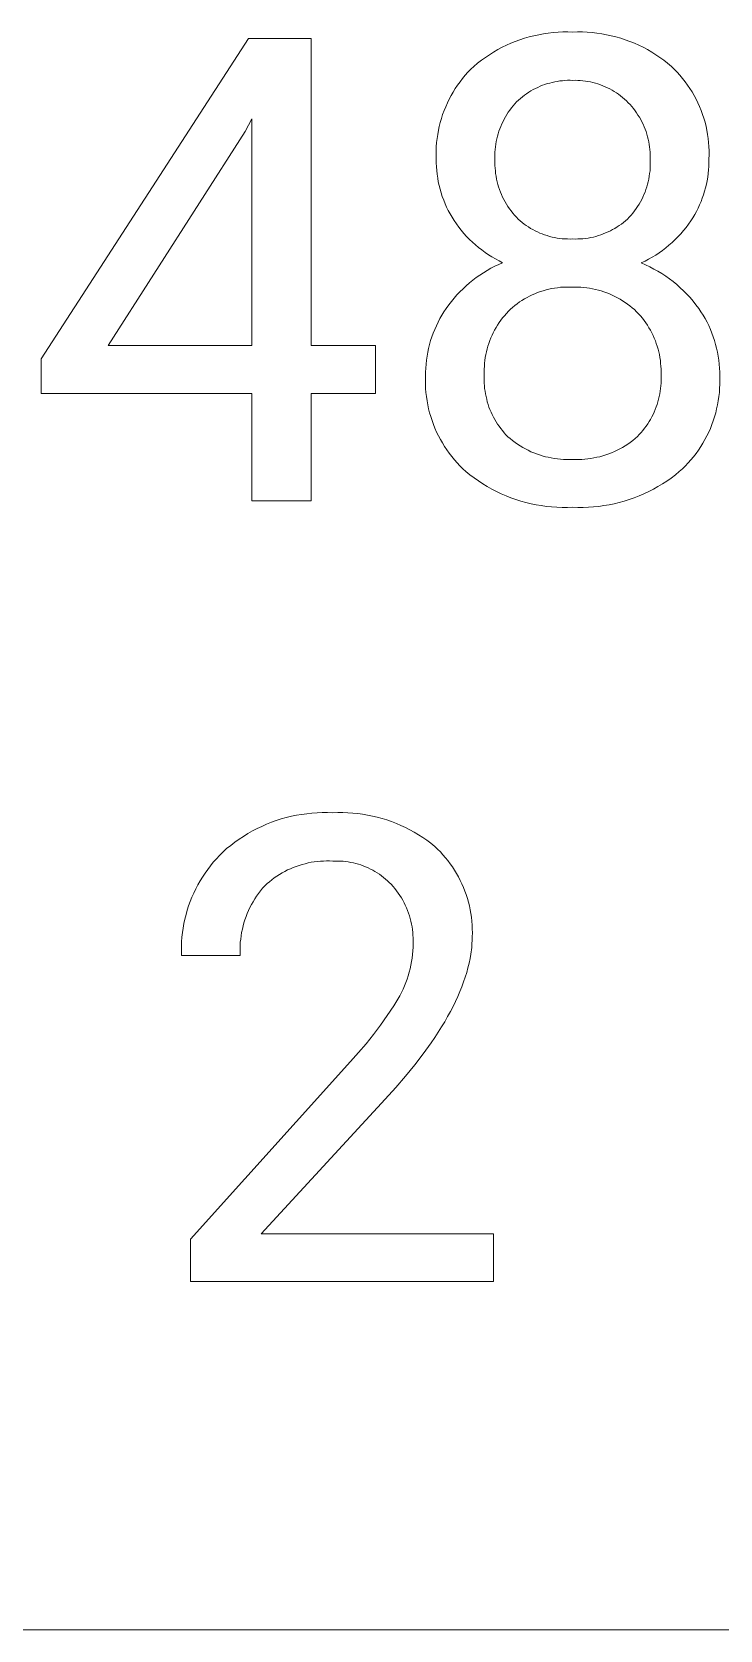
# Model space of a CAD drawing. Header units: millimetres. Extents: x 3269 to 7089, y 1744 to 4413.
# Drawn here: x 6309 to 6362.8, y 1957.3 to 2082.3 of the extents above; entities that cross this region are included whole.
import ezdxf

# ---------------------------------------------------------------- set-up
doc = ezdxf.new("R2010")
doc.units = ezdxf.units.MM
doc.header["$MEASUREMENT"] = 0
doc.layers.add('Domyślny', color=7, linetype='Continuous', true_color=0x000000)

msp = doc.modelspace()

# ---------------------------------------------------------------- linework, layer by layer
at = {"layer": 'Domyślny', "color": 18, "lineweight": 15, "true_color": 0x000000}
for p, q in [((6309.72, 2056.77), (6325.91, 2081.84)), ((6325.91, 2081.84), (6330.81, 2081.84)), ((6330.81, 2081.84), (6330.81, 2057.81)), ((6346.08, 2081.3), (6346.43, 2081.46)), ((6346.43, 2081.46), (6346.78, 2081.6)), ((6346.78, 2081.6), (6347.14, 2081.73)), ((6347.14, 2081.73), (6347.5, 2081.85)), ((6347.5, 2081.85), (6347.87, 2081.96)), ((6347.87, 2081.96), (6348.24, 2082.05)), ((6348.24, 2082.05), (6348.61, 2082.13)), ((6348.61, 2082.13), (6348.98, 2082.2)), ((6348.98, 2082.2), (6349.36, 2082.26)), ((6349.36, 2082.26), (6349.74, 2082.3)), ((6349.74, 2082.3), (6350.12, 2082.33)), ((6350.12, 2082.33), (6350.5, 2082.34)), ((6350.5, 2082.34), (6350.88, 2082.34)), ((6350.88, 2082.34), (6351.26, 2082.33)), ((6351.26, 2082.33), (6351.64, 2082.34)), ((6351.64, 2082.34), (6352.02, 2082.34)), ((6352.02, 2082.34), (6352.4, 2082.32)), ((6352.4, 2082.32), (6352.78, 2082.3)), ((6352.78, 2082.3), (6353.16, 2082.25)), ((6353.16, 2082.25), (6353.54, 2082.2)), ((6353.54, 2082.2), (6353.91, 2082.13)), ((6353.91, 2082.13), (6354.28, 2082.05)), ((6354.28, 2082.05), (6354.65, 2081.96)), ((6354.65, 2081.96), (6355.02, 2081.85)), ((6355.02, 2081.85), (6355.38, 2081.73)), ((6355.38, 2081.73), (6355.74, 2081.6)), ((6355.74, 2081.6), (6356.09, 2081.46)), ((6356.09, 2081.46), (6356.44, 2081.3)), ((6343.83, 2079.89), (6344.13, 2080.13)), ((6344.13, 2080.13), (6344.44, 2080.35)), ((6344.44, 2080.35), (6344.75, 2080.56)), ((6344.75, 2080.56), (6345.08, 2080.77)), ((6345.08, 2080.77), (6345.41, 2080.96)), ((6345.41, 2080.96), (6345.74, 2081.14)), ((6345.74, 2081.14), (6346.08, 2081.3)), ((6356.44, 2081.3), (6356.78, 2081.14)), ((6356.78, 2081.14), (6357.11, 2080.96)), ((6357.11, 2080.96), (6357.44, 2080.77)), ((6357.44, 2080.77), (6357.77, 2080.56)), ((6357.77, 2080.56), (6358.08, 2080.35)), ((6358.08, 2080.35), (6358.39, 2080.13)), ((6358.39, 2080.13), (6358.69, 2079.89)), ((6342.66, 2078.7), (6342.87, 2078.95)), ((6342.87, 2078.95), (6343.08, 2079.19)), ((6343.08, 2079.19), (6343.31, 2079.42)), ((6343.31, 2079.42), (6343.54, 2079.65)), ((6343.54, 2079.65), (6343.83, 2079.89)), ((6358.69, 2079.89), (6358.98, 2079.65)), ((6358.98, 2079.65), (6359.21, 2079.42)), ((6359.21, 2079.42), (6359.44, 2079.19)), ((6359.44, 2079.19), (6359.65, 2078.95)), ((6359.65, 2078.95), (6359.86, 2078.7)), ((6341.76, 2077.36), (6341.92, 2077.64)), ((6341.92, 2077.64), (6342.09, 2077.92)), ((6342.09, 2077.92), (6342.27, 2078.19)), ((6342.27, 2078.19), (6342.46, 2078.45)), ((6342.46, 2078.45), (6342.66, 2078.7)), ((6347.83, 2077.62), (6347.66, 2077.51)), ((6348, 2077.73), (6347.83, 2077.62)), ((6348.17, 2077.83), (6348, 2077.73)), ((6348.35, 2077.92), (6348.17, 2077.83)), ((6348.53, 2078.01), (6348.35, 2077.92)), ((6348.71, 2078.09), (6348.53, 2078.01)), ((6348.9, 2078.17), (6348.71, 2078.09)), ((6349.09, 2078.24), (6348.9, 2078.17)), ((6349.28, 2078.3), (6349.09, 2078.24)), ((6349.47, 2078.35), (6349.28, 2078.3)), ((6349.67, 2078.4), (6349.47, 2078.35)), ((6349.86, 2078.44), (6349.67, 2078.4)), ((6350.06, 2078.48), (6349.86, 2078.44)), ((6350.26, 2078.51), (6350.06, 2078.48)), ((6350.46, 2078.53), (6350.26, 2078.51)), ((6350.66, 2078.55), (6350.46, 2078.53)), ((6350.86, 2078.56), (6350.66, 2078.55)), ((6351.06, 2078.56), (6350.86, 2078.56)), ((6351.26, 2078.55), (6351.06, 2078.56)), ((6351.46, 2078.56), (6351.26, 2078.55)), ((6351.66, 2078.55), (6351.46, 2078.56)), ((6351.86, 2078.54), (6351.66, 2078.55)), ((6352.06, 2078.53), (6351.86, 2078.54)), ((6352.26, 2078.5), (6352.06, 2078.53)), ((6352.46, 2078.47), (6352.26, 2078.5)), ((6352.66, 2078.43), (6352.46, 2078.47)), ((6352.85, 2078.39), (6352.66, 2078.43)), ((6353.05, 2078.34), (6352.85, 2078.39)), ((6353.24, 2078.28), (6353.05, 2078.34)), ((6353.43, 2078.21), (6353.24, 2078.28)), ((6353.62, 2078.14), (6353.43, 2078.21)), ((6353.8, 2078.06), (6353.62, 2078.14)), ((6353.99, 2077.98), (6353.8, 2078.06)), ((6354.17, 2077.89), (6353.99, 2077.98)), ((6354.34, 2077.79), (6354.17, 2077.89)), ((6354.52, 2077.69), (6354.34, 2077.79)), ((6354.68, 2077.58), (6354.52, 2077.69)), ((6359.86, 2078.7), (6360.06, 2078.45)), ((6360.06, 2078.45), (6360.25, 2078.19)), ((6360.25, 2078.19), (6360.43, 2077.92)), ((6360.43, 2077.92), (6360.6, 2077.65)), ((6360.6, 2077.65), (6360.76, 2077.37)), ((6341.21, 2076.19), (6341.34, 2076.49)), ((6341.34, 2076.49), (6341.47, 2076.79)), ((6341.47, 2076.79), (6341.61, 2077.08)), ((6341.61, 2077.08), (6341.76, 2077.36)), ((6346.48, 2076.4), (6346.35, 2076.23)), ((6346.61, 2076.56), (6346.48, 2076.4)), ((6346.74, 2076.72), (6346.61, 2076.56)), ((6346.88, 2076.87), (6346.74, 2076.72)), ((6347.03, 2077.01), (6346.88, 2076.87)), ((6347.18, 2077.14), (6347.03, 2077.01)), ((6347.34, 2077.27), (6347.18, 2077.14)), ((6347.5, 2077.4), (6347.34, 2077.27)), ((6347.66, 2077.51), (6347.5, 2077.4)), ((6354.85, 2077.47), (6354.68, 2077.58)), ((6355.01, 2077.34), (6354.85, 2077.47)), ((6355.17, 2077.22), (6355.01, 2077.34)), ((6355.32, 2077.09), (6355.17, 2077.22)), ((6355.47, 2076.95), (6355.32, 2077.09)), ((6355.61, 2076.81), (6355.47, 2076.95)), ((6355.75, 2076.66), (6355.61, 2076.81)), ((6355.89, 2076.5), (6355.75, 2076.66)), ((6356.02, 2076.35), (6355.89, 2076.5)), ((6360.76, 2077.37), (6360.92, 2077.08)), ((6360.92, 2077.08), (6361.06, 2076.79)), ((6361.06, 2076.79), (6361.19, 2076.5)), ((6361.19, 2076.5), (6361.31, 2076.2)), ((6326.19, 2075.55), (6325.65, 2074.55)), ((6326.19, 2057.81), (6326.19, 2075.55)), ((6340.83, 2074.96), (6340.91, 2075.27)), ((6340.91, 2075.27), (6341, 2075.58)), ((6341, 2075.58), (6341.1, 2075.89)), ((6341.1, 2075.89), (6341.21, 2076.19)), ((6345.73, 2075.16), (6345.65, 2074.96)), ((6345.82, 2075.34), (6345.73, 2075.16)), ((6345.91, 2075.53), (6345.82, 2075.34)), ((6346.01, 2075.71), (6345.91, 2075.53)), ((6346.12, 2075.89), (6346.01, 2075.71)), ((6346.23, 2076.06), (6346.12, 2075.89)), ((6346.35, 2076.23), (6346.23, 2076.06)), ((6356.14, 2076.18), (6356.02, 2076.35)), ((6356.26, 2076.01), (6356.14, 2076.18)), ((6356.37, 2075.84), (6356.26, 2076.01)), ((6356.48, 2075.67), (6356.37, 2075.84)), ((6356.58, 2075.49), (6356.48, 2075.67)), ((6356.68, 2075.31), (6356.58, 2075.49)), ((6356.77, 2075.12), (6356.68, 2075.31)), ((6356.85, 2074.93), (6356.77, 2075.12)), ((6361.31, 2076.2), (6361.42, 2075.89)), ((6361.42, 2075.89), (6361.52, 2075.59)), ((6361.52, 2075.59), (6361.61, 2075.28)), ((6361.61, 2075.28), (6361.69, 2074.96)), ((6325.65, 2074.55), (6314.94, 2057.81)), ((6340.63, 2073.69), (6340.66, 2074.01)), ((6340.66, 2074.01), (6340.71, 2074.33)), ((6340.71, 2074.33), (6340.77, 2074.65)), ((6340.77, 2074.65), (6340.83, 2074.96)), ((6345.34, 2073.97), (6345.29, 2073.77)), ((6345.38, 2074.18), (6345.34, 2073.97)), ((6345.44, 2074.38), (6345.38, 2074.18)), ((6345.5, 2074.57), (6345.44, 2074.38)), ((6345.57, 2074.77), (6345.5, 2074.57)), ((6345.65, 2074.96), (6345.57, 2074.77)), ((6356.93, 2074.74), (6356.85, 2074.93)), ((6357, 2074.55), (6356.93, 2074.74)), ((6357.06, 2074.35), (6357, 2074.55)), ((6357.12, 2074.15), (6357.06, 2074.35)), ((6357.17, 2073.95), (6357.12, 2074.15)), ((6357.21, 2073.75), (6357.17, 2073.95)), ((6361.69, 2074.96), (6361.76, 2074.65)), ((6361.76, 2074.65), (6361.81, 2074.33)), ((6361.81, 2074.33), (6361.86, 2074.01)), ((6361.86, 2074.01), (6361.89, 2073.69)), ((6340.59, 2073.04), (6340.6, 2073.36)), ((6340.59, 2072.72), (6340.59, 2073.04)), ((6340.6, 2072.4), (6340.59, 2072.72)), ((6340.6, 2073.36), (6340.63, 2073.69)), ((6345.21, 2073.15), (6345.19, 2072.94)), ((6345.19, 2072.94), (6345.19, 2072.74)), ((6345.19, 2072.74), (6345.19, 2072.53)), ((6345.23, 2073.36), (6345.21, 2073.15)), ((6345.26, 2073.56), (6345.23, 2073.36)), ((6345.29, 2073.77), (6345.26, 2073.56)), ((6357.25, 2073.55), (6357.21, 2073.75)), ((6357.28, 2073.35), (6357.25, 2073.55)), ((6357.3, 2073.14), (6357.28, 2073.35)), ((6357.32, 2072.94), (6357.3, 2073.14)), ((6357.33, 2072.73), (6357.32, 2072.94)), ((6357.33, 2072.53), (6357.33, 2072.73)), ((6361.89, 2073.69), (6361.92, 2073.37)), ((6361.92, 2073.37), (6361.93, 2073.04)), ((6361.93, 2072.72), (6361.92, 2072.4)), ((6361.93, 2073.04), (6361.93, 2072.72)), ((6340.6, 2072.1), (6340.6, 2072.4)), ((6340.61, 2071.8), (6340.6, 2072.1)), ((6340.64, 2071.5), (6340.61, 2071.8)), ((6340.67, 2071.21), (6340.64, 2071.5)), ((6345.19, 2072.53), (6345.19, 2072.32)), ((6345.19, 2072.32), (6345.19, 2072.11)), ((6345.19, 2072.11), (6345.19, 2071.89)), ((6345.19, 2071.89), (6345.2, 2071.68)), ((6345.2, 2071.68), (6345.22, 2071.47)), ((6345.22, 2071.47), (6345.24, 2071.26)), ((6357.28, 2071.26), (6357.31, 2071.47)), ((6357.31, 2071.47), (6357.32, 2071.68)), ((6357.32, 2071.68), (6357.33, 2071.9)), ((6357.33, 2072.32), (6357.33, 2072.53)), ((6357.33, 2072.11), (6357.33, 2072.32)), ((6357.33, 2071.9), (6357.33, 2072.11)), ((6361.89, 2071.55), (6361.86, 2071.27)), ((6361.91, 2071.83), (6361.89, 2071.55)), ((6361.92, 2072.11), (6361.91, 2071.83)), ((6361.92, 2072.4), (6361.92, 2072.11)), ((6340.71, 2070.91), (6340.67, 2071.21)), ((6340.76, 2070.62), (6340.71, 2070.91)), ((6340.83, 2070.33), (6340.76, 2070.62)), ((6340.9, 2070.04), (6340.83, 2070.33)), ((6345.24, 2071.26), (6345.27, 2071.05)), ((6345.27, 2071.05), (6345.31, 2070.84)), ((6345.31, 2070.84), (6345.36, 2070.63)), ((6345.36, 2070.63), (6345.41, 2070.42)), ((6345.41, 2070.42), (6345.47, 2070.22)), ((6345.47, 2070.22), (6345.54, 2070.02)), ((6356.99, 2070.02), (6357.06, 2070.22)), ((6357.06, 2070.22), (6357.12, 2070.43)), ((6357.12, 2070.43), (6357.17, 2070.63)), ((6357.17, 2070.63), (6357.22, 2070.84)), ((6357.22, 2070.84), (6357.25, 2071.05)), ((6357.25, 2071.05), (6357.28, 2071.26)), ((6361.66, 2070.15), (6361.58, 2069.88)), ((6361.72, 2070.43), (6361.66, 2070.15)), ((6361.78, 2070.71), (6361.72, 2070.43)), ((6361.83, 2070.98), (6361.78, 2070.71)), ((6361.86, 2071.27), (6361.83, 2070.98)), ((6340.98, 2069.75), (6340.9, 2070.04)), ((6341.07, 2069.47), (6340.98, 2069.75)), ((6341.18, 2069.19), (6341.07, 2069.47)), ((6341.29, 2068.91), (6341.18, 2069.19)), ((6341.41, 2068.64), (6341.29, 2068.91)), ((6345.54, 2070.02), (6345.61, 2069.82)), ((6345.61, 2069.82), (6345.69, 2069.62)), ((6345.69, 2069.62), (6345.78, 2069.43)), ((6345.78, 2069.43), (6345.88, 2069.24)), ((6345.88, 2069.24), (6345.98, 2069.05)), ((6345.98, 2069.05), (6346.08, 2068.87)), ((6346.08, 2068.87), (6346.2, 2068.69)), ((6356.34, 2068.69), (6356.45, 2068.87)), ((6356.45, 2068.87), (6356.56, 2069.05)), ((6356.56, 2069.05), (6356.66, 2069.24)), ((6356.66, 2069.24), (6356.75, 2069.43)), ((6356.75, 2069.43), (6356.84, 2069.63)), ((6356.84, 2069.63), (6356.92, 2069.82)), ((6356.92, 2069.82), (6356.99, 2070.02)), ((6361.3, 2069.08), (6361.19, 2068.82)), ((6361.4, 2069.34), (6361.3, 2069.08)), ((6361.5, 2069.61), (6361.4, 2069.34)), ((6361.58, 2069.88), (6361.5, 2069.61)), ((6341.54, 2068.37), (6341.41, 2068.64)), ((6341.68, 2068.11), (6341.54, 2068.37)), ((6341.83, 2067.85), (6341.68, 2068.11)), ((6341.99, 2067.6), (6341.83, 2067.85)), ((6346.2, 2068.69), (6346.32, 2068.51)), ((6346.32, 2068.51), (6346.45, 2068.34)), ((6346.45, 2068.34), (6346.58, 2068.17)), ((6346.58, 2068.17), (6346.72, 2068.01)), ((6346.72, 2068.01), (6346.86, 2067.86)), ((6346.86, 2067.86), (6347, 2067.71)), ((6347, 2067.71), (6347.15, 2067.58)), ((6355.39, 2067.58), (6355.54, 2067.71)), ((6355.54, 2067.71), (6355.69, 2067.86)), ((6355.69, 2067.86), (6355.83, 2068.01)), ((6355.83, 2068.01), (6355.97, 2068.18)), ((6355.97, 2068.18), (6356.1, 2068.34)), ((6356.1, 2068.34), (6356.22, 2068.52)), ((6356.22, 2068.52), (6356.34, 2068.69)), ((6360.66, 2067.81), (6360.51, 2067.58)), ((6360.81, 2068.06), (6360.66, 2067.81)), ((6360.94, 2068.31), (6360.81, 2068.06)), ((6361.07, 2068.56), (6360.94, 2068.31)), ((6361.19, 2068.82), (6361.07, 2068.56)), ((6342.17, 2067.34), (6341.99, 2067.6)), ((6342.36, 2067.08), (6342.17, 2067.34)), ((6342.55, 2066.83), (6342.36, 2067.08)), ((6342.76, 2066.59), (6342.55, 2066.83)), ((6342.97, 2066.35), (6342.76, 2066.59)), ((6347.15, 2067.58), (6347.31, 2067.45)), ((6347.31, 2067.45), (6347.47, 2067.32)), ((6347.47, 2067.32), (6347.63, 2067.2)), ((6347.63, 2067.2), (6347.8, 2067.09)), ((6347.8, 2067.09), (6347.97, 2066.98)), ((6347.97, 2066.98), (6348.15, 2066.88)), ((6348.15, 2066.88), (6348.33, 2066.79)), ((6348.33, 2066.79), (6348.51, 2066.7)), ((6348.51, 2066.7), (6348.69, 2066.61)), ((6348.69, 2066.61), (6348.88, 2066.54)), ((6348.88, 2066.54), (6349.07, 2066.47)), ((6349.07, 2066.47), (6349.26, 2066.41)), ((6349.26, 2066.41), (6349.46, 2066.35)), ((6353.07, 2066.35), (6353.27, 2066.41)), ((6353.27, 2066.41), (6353.46, 2066.47)), ((6353.46, 2066.47), (6353.65, 2066.54)), ((6353.65, 2066.54), (6353.84, 2066.62)), ((6353.84, 2066.62), (6354.03, 2066.7)), ((6354.03, 2066.7), (6354.21, 2066.79)), ((6354.21, 2066.79), (6354.39, 2066.88)), ((6354.39, 2066.88), (6354.57, 2066.98)), ((6354.57, 2066.98), (6354.74, 2067.09)), ((6354.74, 2067.09), (6354.91, 2067.21)), ((6354.91, 2067.21), (6355.07, 2067.32)), ((6355.07, 2067.32), (6355.23, 2067.45)), ((6355.23, 2067.45), (6355.39, 2067.58)), ((6359.71, 2066.56), (6359.49, 2066.32)), ((6359.92, 2066.8), (6359.71, 2066.56)), ((6360.13, 2067.05), (6359.92, 2066.8)), ((6360.32, 2067.31), (6360.13, 2067.05)), ((6360.51, 2067.58), (6360.32, 2067.31)), ((6343.2, 2066.12), (6342.97, 2066.35)), ((6343.43, 2065.9), (6343.2, 2066.12)), ((6343.66, 2065.69), (6343.43, 2065.9)), ((6343.91, 2065.48), (6343.66, 2065.69)), ((6344.16, 2065.29), (6343.91, 2065.48)), ((6344.42, 2065.1), (6344.16, 2065.29)), ((6349.46, 2066.35), (6349.65, 2066.3)), ((6349.65, 2066.3), (6349.85, 2066.26)), ((6349.85, 2066.26), (6350.05, 2066.22)), ((6350.05, 2066.22), (6350.25, 2066.19)), ((6350.25, 2066.19), (6350.45, 2066.17)), ((6350.45, 2066.17), (6350.65, 2066.15)), ((6350.65, 2066.15), (6350.86, 2066.15)), ((6350.86, 2066.15), (6351.06, 2066.14)), ((6351.06, 2066.14), (6351.26, 2066.15)), ((6351.26, 2066.15), (6351.46, 2066.14)), ((6351.46, 2066.14), (6351.67, 2066.15)), ((6351.67, 2066.15), (6351.87, 2066.15)), ((6351.87, 2066.15), (6352.07, 2066.17)), ((6352.07, 2066.17), (6352.28, 2066.19)), ((6352.28, 2066.19), (6352.48, 2066.22)), ((6352.48, 2066.22), (6352.68, 2066.26)), ((6352.68, 2066.26), (6352.88, 2066.3)), ((6352.88, 2066.3), (6353.07, 2066.35)), ((6358.29, 2065.26), (6358.02, 2065.07)), ((6358.54, 2065.46), (6358.29, 2065.26)), ((6358.79, 2065.66), (6358.54, 2065.46)), ((6359.03, 2065.87), (6358.79, 2065.66)), ((6359.27, 2066.1), (6359.03, 2065.87)), ((6359.49, 2066.32), (6359.27, 2066.1)), ((6344.68, 2064.92), (6344.42, 2065.1)), ((6344.95, 2064.75), (6344.68, 2064.92)), ((6344.87, 2063.86), (6345.17, 2064.01)), ((6345.22, 2064.59), (6344.95, 2064.75)), ((6345.17, 2064.01), (6345.48, 2064.16)), ((6345.51, 2064.44), (6345.22, 2064.59)), ((6345.48, 2064.16), (6345.79, 2064.29)), ((6345.79, 2064.29), (6345.51, 2064.44)), ((6356.92, 2064.41), (6356.63, 2064.27)), ((6356.63, 2064.27), (6356.96, 2064.12)), ((6357.2, 2064.56), (6356.92, 2064.41)), ((6356.96, 2064.12), (6357.29, 2063.97)), ((6357.48, 2064.72), (6357.2, 2064.56)), ((6357.29, 2063.97), (6357.61, 2063.8)), ((6357.76, 2064.89), (6357.48, 2064.72)), ((6358.02, 2065.07), (6357.76, 2064.89)), ((6342.94, 2062.49), (6343.2, 2062.72)), ((6343.2, 2062.72), (6343.46, 2062.93)), ((6343.46, 2062.93), (6343.73, 2063.13)), ((6343.73, 2063.13), (6344.01, 2063.33)), ((6344.01, 2063.33), (6344.29, 2063.51)), ((6344.29, 2063.51), (6344.58, 2063.69)), ((6344.58, 2063.69), (6344.87, 2063.86)), ((6357.61, 2063.8), (6357.93, 2063.63)), ((6357.93, 2063.63), (6358.24, 2063.44)), ((6358.24, 2063.44), (6358.54, 2063.24)), ((6358.54, 2063.24), (6358.83, 2063.03)), ((6358.83, 2063.03), (6359.12, 2062.81)), ((6359.12, 2062.81), (6359.4, 2062.58)), ((6341.78, 2061.26), (6342, 2061.52)), ((6342, 2061.52), (6342.22, 2061.78)), ((6342.22, 2061.78), (6342.45, 2062.02)), ((6342.45, 2062.02), (6342.69, 2062.26)), ((6342.69, 2062.26), (6342.94, 2062.49)), ((6347.5, 2061.46), (6347.3, 2061.34)), ((6347.7, 2061.57), (6347.5, 2061.46)), ((6347.9, 2061.68), (6347.7, 2061.57)), ((6348.1, 2061.78), (6347.9, 2061.68)), ((6348.31, 2061.87), (6348.1, 2061.78)), ((6348.52, 2061.96), (6348.31, 2061.87)), ((6348.74, 2062.03), (6348.52, 2061.96)), ((6348.96, 2062.1), (6348.74, 2062.03)), ((6349.18, 2062.17), (6348.96, 2062.1)), ((6349.4, 2062.22), (6349.18, 2062.17)), ((6349.62, 2062.27), (6349.4, 2062.22)), ((6349.84, 2062.31), (6349.62, 2062.27)), ((6350.07, 2062.34), (6349.84, 2062.31)), ((6350.3, 2062.37), (6350.07, 2062.34)), ((6350.53, 2062.38), (6350.3, 2062.37)), ((6350.75, 2062.39), (6350.53, 2062.38)), ((6350.98, 2062.39), (6350.75, 2062.39)), ((6351.21, 2062.39), (6350.98, 2062.39)), ((6351.44, 2062.39), (6351.21, 2062.39)), ((6351.67, 2062.39), (6351.44, 2062.39)), ((6351.9, 2062.38), (6351.67, 2062.39)), ((6352.13, 2062.36), (6351.9, 2062.38)), ((6352.36, 2062.33), (6352.13, 2062.36)), ((6352.59, 2062.3), (6352.36, 2062.33)), ((6352.82, 2062.26), (6352.59, 2062.3)), ((6353.05, 2062.21), (6352.82, 2062.26)), ((6353.27, 2062.15), (6353.05, 2062.21)), ((6353.49, 2062.09), (6353.27, 2062.15)), ((6353.71, 2062.02), (6353.49, 2062.09)), ((6353.93, 2061.94), (6353.71, 2062.02)), ((6354.14, 2061.85), (6353.93, 2061.94)), ((6354.36, 2061.76), (6354.14, 2061.85)), ((6354.57, 2061.66), (6354.36, 2061.76)), ((6354.77, 2061.55), (6354.57, 2061.66)), ((6354.97, 2061.44), (6354.77, 2061.55)), ((6355.17, 2061.32), (6354.97, 2061.44)), ((6359.4, 2062.58), (6359.67, 2062.34)), ((6359.67, 2062.34), (6359.94, 2062.09)), ((6359.94, 2062.09), (6360.19, 2061.83)), ((6360.19, 2061.83), (6360.44, 2061.57)), ((6360.44, 2061.57), (6360.68, 2061.29)), ((6340.89, 2059.92), (6341.04, 2060.19)), ((6341.04, 2060.19), (6341.2, 2060.46)), ((6341.2, 2060.46), (6341.38, 2060.72)), ((6341.38, 2060.72), (6341.57, 2060.99)), ((6341.57, 2060.99), (6341.78, 2061.26)), ((6345.93, 2060.15), (6345.79, 2059.97)), ((6346.08, 2060.32), (6345.93, 2060.15)), ((6346.24, 2060.49), (6346.08, 2060.32)), ((6346.4, 2060.65), (6346.24, 2060.49)), ((6346.57, 2060.8), (6346.4, 2060.65)), ((6346.75, 2060.94), (6346.57, 2060.8)), ((6346.93, 2061.08), (6346.75, 2060.94)), ((6347.11, 2061.22), (6346.93, 2061.08)), ((6347.3, 2061.34), (6347.11, 2061.22)), ((6355.36, 2061.19), (6355.17, 2061.32)), ((6355.55, 2061.06), (6355.36, 2061.19)), ((6355.74, 2060.92), (6355.55, 2061.06)), ((6355.92, 2060.77), (6355.74, 2060.92)), ((6356.09, 2060.62), (6355.92, 2060.77)), ((6356.26, 2060.46), (6356.09, 2060.62)), ((6356.42, 2060.3), (6356.26, 2060.46)), ((6356.57, 2060.13), (6356.42, 2060.3)), ((6356.71, 2059.95), (6356.57, 2060.13)), ((6360.68, 2061.29), (6360.9, 2061.01)), ((6360.9, 2061.01), (6361.12, 2060.72)), ((6361.12, 2060.72), (6361.29, 2060.46)), ((6361.29, 2060.46), (6361.46, 2060.2)), ((6361.46, 2060.2), (6361.62, 2059.92)), ((6340.36, 2058.79), (6340.48, 2059.08)), ((6340.48, 2059.08), (6340.61, 2059.36)), ((6340.61, 2059.36), (6340.74, 2059.64)), ((6340.74, 2059.64), (6340.89, 2059.92)), ((6345.16, 2059.02), (6345.06, 2058.82)), ((6345.28, 2059.22), (6345.16, 2059.02)), ((6345.39, 2059.42), (6345.28, 2059.22)), ((6345.52, 2059.61), (6345.39, 2059.42)), ((6345.65, 2059.79), (6345.52, 2059.61)), ((6345.79, 2059.97), (6345.65, 2059.79)), ((6356.85, 2059.77), (6356.71, 2059.95)), ((6356.98, 2059.59), (6356.85, 2059.77)), ((6357.11, 2059.4), (6356.98, 2059.59)), ((6357.23, 2059.21), (6357.11, 2059.4)), ((6357.34, 2059.01), (6357.23, 2059.21)), ((6357.45, 2058.81), (6357.34, 2059.01)), ((6361.62, 2059.92), (6361.77, 2059.65)), ((6361.77, 2059.65), (6361.9, 2059.37)), ((6361.9, 2059.37), (6362.03, 2059.08)), ((6362.03, 2059.08), (6362.15, 2058.79)), ((6314.94, 2057.81), (6326.19, 2057.81)), ((6330.81, 2057.81), (6335.84, 2057.81)), ((6335.84, 2057.81), (6335.84, 2054.06)), ((6340, 2057.59), (6340.07, 2057.9)), ((6340.07, 2057.9), (6340.16, 2058.2)), ((6340.16, 2058.2), (6340.26, 2058.49)), ((6340.26, 2058.49), (6340.36, 2058.79)), ((6344.64, 2057.76), (6344.58, 2057.55)), ((6344.71, 2057.98), (6344.64, 2057.76)), ((6344.79, 2058.2), (6344.71, 2057.98)), ((6344.87, 2058.41), (6344.79, 2058.2)), ((6344.96, 2058.62), (6344.87, 2058.41)), ((6345.06, 2058.82), (6344.96, 2058.62)), ((6357.55, 2058.61), (6357.45, 2058.81)), ((6357.64, 2058.4), (6357.55, 2058.61)), ((6357.73, 2058.19), (6357.64, 2058.4)), ((6357.8, 2057.97), (6357.73, 2058.19)), ((6357.87, 2057.76), (6357.8, 2057.97)), ((6357.94, 2057.54), (6357.87, 2057.76)), ((6362.15, 2058.79), (6362.26, 2058.5)), ((6362.26, 2058.5), (6362.36, 2058.2)), ((6362.36, 2058.2), (6362.44, 2057.9)), ((6362.44, 2057.9), (6362.52, 2057.6)), ((6309.72, 2054.06), (6309.72, 2056.77)), ((6339.78, 2056.05), (6339.8, 2056.36)), ((6339.8, 2056.36), (6339.83, 2056.67)), ((6339.83, 2056.67), (6339.88, 2056.98)), ((6339.88, 2056.98), (6339.93, 2057.29)), ((6339.93, 2057.29), (6340, 2057.59)), ((6344.38, 2056.43), (6344.36, 2056.2)), ((6344.4, 2056.65), (6344.38, 2056.43)), ((6344.43, 2056.88), (6344.4, 2056.65)), ((6344.47, 2057.1), (6344.43, 2056.88)), ((6344.52, 2057.32), (6344.47, 2057.1)), ((6344.58, 2057.55), (6344.52, 2057.32)), ((6357.99, 2057.32), (6357.94, 2057.54)), ((6358.04, 2057.1), (6357.99, 2057.32)), ((6358.08, 2056.87), (6358.04, 2057.1)), ((6358.12, 2056.65), (6358.08, 2056.87)), ((6358.14, 2056.42), (6358.12, 2056.65)), ((6358.16, 2056.2), (6358.14, 2056.42)), ((6362.52, 2057.6), (6362.59, 2057.29)), ((6362.59, 2057.29), (6362.64, 2056.99)), ((6362.64, 2056.99), (6362.69, 2056.68)), ((6362.69, 2056.68), (6362.72, 2056.36)), ((6362.72, 2056.36), (6362.74, 2056.05)), ((6339.75, 2055.11), (6339.76, 2055.43)), ((6339.76, 2055.74), (6339.78, 2056.05)), ((6339.76, 2055.43), (6339.76, 2055.74)), ((6344.35, 2055.52), (6344.34, 2055.3)), ((6344.34, 2055.3), (6344.34, 2055.09)), ((6344.36, 2056.2), (6344.35, 2055.97)), ((6344.35, 2055.97), (6344.35, 2055.74)), ((6344.35, 2055.74), (6344.35, 2055.52)), ((6358.17, 2055.97), (6358.16, 2056.2)), ((6358.17, 2055.74), (6358.17, 2055.97)), ((6358.17, 2055.52), (6358.17, 2055.74)), ((6358.18, 2055.3), (6358.17, 2055.52)), ((6358.18, 2055.09), (6358.18, 2055.3)), ((6362.74, 2056.05), (6362.76, 2055.74)), ((6362.76, 2055.74), (6362.76, 2055.43)), ((6362.76, 2055.43), (6362.77, 2055.1)), ((6326.19, 2054.06), (6309.72, 2054.06)), ((6326.19, 2045.66), (6326.19, 2054.06)), ((6335.84, 2054.06), (6330.81, 2054.06)), ((6330.81, 2054.06), (6330.81, 2045.66)), ((6339.76, 2054.78), (6339.75, 2055.11)), ((6339.77, 2054.46), (6339.76, 2054.78)), ((6339.79, 2054.14), (6339.77, 2054.46)), ((6339.83, 2053.82), (6339.79, 2054.14)), ((6344.34, 2055.09), (6344.35, 2054.88)), ((6344.35, 2054.88), (6344.36, 2054.66)), ((6344.36, 2054.66), (6344.38, 2054.45)), ((6344.38, 2054.45), (6344.41, 2054.24)), ((6344.41, 2054.24), (6344.45, 2054.03)), ((6344.45, 2054.03), (6344.49, 2053.82)), ((6358.03, 2053.83), (6358.07, 2054.03)), ((6358.07, 2054.03), (6358.11, 2054.24)), ((6358.11, 2054.24), (6358.14, 2054.45)), ((6358.14, 2054.45), (6358.16, 2054.67)), ((6358.16, 2054.67), (6358.17, 2054.88)), ((6358.17, 2054.88), (6358.18, 2055.09)), ((6362.73, 2054.14), (6362.69, 2053.82)), ((6362.75, 2054.46), (6362.73, 2054.14)), ((6362.77, 2054.78), (6362.75, 2054.46)), ((6362.77, 2055.1), (6362.77, 2054.78)), ((6339.88, 2053.5), (6339.83, 2053.82)), ((6339.93, 2053.18), (6339.88, 2053.5)), ((6340, 2052.87), (6339.93, 2053.18)), ((6340.08, 2052.56), (6340, 2052.87)), ((6344.49, 2053.82), (6344.54, 2053.61)), ((6344.54, 2053.61), (6344.59, 2053.41)), ((6344.59, 2053.41), (6344.65, 2053.2)), ((6344.65, 2053.2), (6344.72, 2053)), ((6344.72, 2053), (6344.8, 2052.8)), ((6344.8, 2052.8), (6344.88, 2052.61)), ((6344.88, 2052.61), (6344.97, 2052.41)), ((6357.55, 2052.42), (6357.64, 2052.61)), ((6357.64, 2052.61), (6357.72, 2052.81)), ((6357.72, 2052.81), (6357.8, 2053.01)), ((6357.8, 2053.01), (6357.87, 2053.21)), ((6357.87, 2053.21), (6357.93, 2053.41)), ((6357.93, 2053.41), (6357.98, 2053.62)), ((6357.98, 2053.62), (6358.03, 2053.83)), ((6362.52, 2052.86), (6362.45, 2052.55)), ((6362.59, 2053.18), (6362.52, 2052.86)), ((6362.65, 2053.5), (6362.59, 2053.18)), ((6362.69, 2053.82), (6362.65, 2053.5)), ((6340.17, 2052.25), (6340.08, 2052.56)), ((6340.27, 2051.94), (6340.17, 2052.25)), ((6340.38, 2051.64), (6340.27, 2051.94)), ((6340.5, 2051.34), (6340.38, 2051.64)), ((6344.97, 2052.41), (6345.07, 2052.22)), ((6345.07, 2052.22), (6345.17, 2052.04)), ((6345.17, 2052.04), (6345.28, 2051.85)), ((6345.28, 2051.85), (6345.39, 2051.67)), ((6345.39, 2051.67), (6345.51, 2051.5)), ((6345.51, 2051.5), (6345.64, 2051.32)), ((6356.88, 2051.34), (6357.01, 2051.51)), ((6357.01, 2051.51), (6357.13, 2051.68)), ((6357.13, 2051.68), (6357.24, 2051.86)), ((6357.24, 2051.86), (6357.35, 2052.04)), ((6357.35, 2052.04), (6357.45, 2052.23)), ((6357.45, 2052.23), (6357.55, 2052.42)), ((6362.15, 2051.63), (6362.03, 2051.33)), ((6362.26, 2051.93), (6362.15, 2051.63)), ((6362.36, 2052.24), (6362.26, 2051.93)), ((6362.45, 2052.55), (6362.36, 2052.24)), ((6340.63, 2051.05), (6340.5, 2051.34)), ((6340.77, 2050.76), (6340.63, 2051.05)), ((6340.92, 2050.47), (6340.77, 2050.76)), ((6341.08, 2050.19), (6340.92, 2050.47)), ((6341.25, 2049.92), (6341.08, 2050.19)), ((6345.64, 2051.32), (6345.77, 2051.16)), ((6345.77, 2051.16), (6345.91, 2050.99)), ((6345.91, 2050.99), (6346.05, 2050.84)), ((6346.05, 2050.84), (6346.2, 2050.68)), ((6346.2, 2050.68), (6346.38, 2050.53)), ((6346.38, 2050.53), (6346.56, 2050.38)), ((6346.56, 2050.38), (6346.76, 2050.23)), ((6346.76, 2050.23), (6346.95, 2050.1)), ((6355.57, 2050.1), (6355.77, 2050.24)), ((6355.77, 2050.24), (6355.96, 2050.39)), ((6355.96, 2050.39), (6356.14, 2050.54)), ((6356.14, 2050.54), (6356.32, 2050.7)), ((6356.32, 2050.7), (6356.47, 2050.85)), ((6356.47, 2050.85), (6356.61, 2051.01)), ((6356.61, 2051.01), (6356.75, 2051.17)), ((6356.75, 2051.17), (6356.88, 2051.34)), ((6361.45, 2050.18), (6361.28, 2049.91)), ((6361.6, 2050.46), (6361.45, 2050.18)), ((6361.76, 2050.75), (6361.6, 2050.46)), ((6361.9, 2051.04), (6361.76, 2050.75)), ((6362.03, 2051.33), (6361.9, 2051.04)), ((6341.43, 2049.65), (6341.25, 2049.92)), ((6341.62, 2049.39), (6341.43, 2049.65)), ((6341.81, 2049.13), (6341.62, 2049.39)), ((6342.02, 2048.88), (6341.81, 2049.13)), ((6342.23, 2048.64), (6342.02, 2048.88)), ((6346.95, 2050.1), (6347.15, 2049.96)), ((6347.15, 2049.96), (6347.36, 2049.84)), ((6347.36, 2049.84), (6347.57, 2049.73)), ((6347.57, 2049.73), (6347.78, 2049.62)), ((6347.78, 2049.62), (6348, 2049.51)), ((6348, 2049.51), (6348.22, 2049.42)), ((6348.22, 2049.42), (6348.44, 2049.33)), ((6348.44, 2049.33), (6348.67, 2049.26)), ((6348.67, 2049.26), (6348.89, 2049.18)), ((6348.89, 2049.18), (6349.13, 2049.12)), ((6349.13, 2049.12), (6349.36, 2049.07)), ((6349.36, 2049.07), (6349.59, 2049.02)), ((6349.59, 2049.02), (6349.83, 2048.98)), ((6349.83, 2048.98), (6350.07, 2048.95)), ((6350.07, 2048.95), (6350.3, 2048.92)), ((6350.3, 2048.92), (6350.54, 2048.91)), ((6350.54, 2048.91), (6350.78, 2048.9)), ((6350.78, 2048.9), (6351.02, 2048.9)), ((6351.02, 2048.9), (6351.26, 2048.91)), ((6351.26, 2048.91), (6351.5, 2048.9)), ((6351.5, 2048.9), (6351.74, 2048.9)), ((6351.74, 2048.9), (6351.98, 2048.91)), ((6351.98, 2048.91), (6352.22, 2048.92)), ((6352.22, 2048.92), (6352.46, 2048.95)), ((6352.46, 2048.95), (6352.69, 2048.98)), ((6352.69, 2048.98), (6352.93, 2049.02)), ((6352.93, 2049.02), (6353.16, 2049.07)), ((6353.16, 2049.07), (6353.4, 2049.12)), ((6353.4, 2049.12), (6353.63, 2049.19)), ((6353.63, 2049.19), (6353.86, 2049.26)), ((6353.86, 2049.26), (6354.08, 2049.34)), ((6354.08, 2049.34), (6354.31, 2049.42)), ((6354.31, 2049.42), (6354.53, 2049.52)), ((6354.53, 2049.52), (6354.74, 2049.62)), ((6354.74, 2049.62), (6354.96, 2049.73)), ((6354.96, 2049.73), (6355.17, 2049.85)), ((6355.17, 2049.85), (6355.37, 2049.97)), ((6355.37, 2049.97), (6355.57, 2050.1)), ((6360.51, 2048.87), (6360.29, 2048.63)), ((6360.71, 2049.12), (6360.51, 2048.87)), ((6360.91, 2049.37), (6360.71, 2049.12)), ((6361.1, 2049.64), (6360.91, 2049.37)), ((6361.28, 2049.91), (6361.1, 2049.64)), ((6342.45, 2048.41), (6342.23, 2048.64)), ((6342.68, 2048.18), (6342.45, 2048.41)), ((6342.92, 2047.96), (6342.68, 2048.18)), ((6343.23, 2047.7), (6342.92, 2047.96)), ((6343.56, 2047.46), (6343.23, 2047.7)), ((6359.29, 2047.69), (6358.96, 2047.45)), ((6359.6, 2047.95), (6359.29, 2047.69)), ((6359.84, 2048.17), (6359.6, 2047.95)), ((6360.07, 2048.39), (6359.84, 2048.17)), ((6360.29, 2048.63), (6360.07, 2048.39)), ((6343.9, 2047.22), (6343.56, 2047.46)), ((6344.24, 2047), (6343.9, 2047.22)), ((6344.59, 2046.78), (6344.24, 2047)), ((6344.95, 2046.58), (6344.59, 2046.78)), ((6345.31, 2046.4), (6344.95, 2046.58)), ((6345.68, 2046.22), (6345.31, 2046.4)), ((6357.21, 2046.39), (6356.84, 2046.22)), ((6357.57, 2046.58), (6357.21, 2046.39)), ((6357.93, 2046.78), (6357.57, 2046.58)), ((6358.28, 2046.99), (6357.93, 2046.78)), ((6358.62, 2047.21), (6358.28, 2046.99)), ((6358.96, 2047.45), (6358.62, 2047.21)), ((6330.81, 2045.66), (6326.19, 2045.66)), ((6346.06, 2046.06), (6345.68, 2046.22)), ((6346.44, 2045.91), (6346.06, 2046.06)), ((6346.82, 2045.77), (6346.44, 2045.91)), ((6347.21, 2045.65), (6346.82, 2045.77)), ((6347.61, 2045.54), (6347.21, 2045.65)), ((6348.01, 2045.44), (6347.61, 2045.54)), ((6348.41, 2045.36), (6348.01, 2045.44)), ((6348.81, 2045.29), (6348.41, 2045.36)), ((6349.22, 2045.23), (6348.81, 2045.29)), ((6349.62, 2045.19), (6349.22, 2045.23)), ((6350.03, 2045.16), (6349.62, 2045.19)), ((6350.44, 2045.15), (6350.03, 2045.16)), ((6350.85, 2045.15), (6350.44, 2045.15)), ((6351.26, 2045.16), (6350.85, 2045.15)), ((6351.67, 2045.15), (6351.26, 2045.16)), ((6352.08, 2045.15), (6351.67, 2045.15)), ((6352.49, 2045.16), (6352.08, 2045.15)), ((6352.9, 2045.19), (6352.49, 2045.16)), ((6353.3, 2045.23), (6352.9, 2045.19)), ((6353.71, 2045.29), (6353.3, 2045.23)), ((6354.11, 2045.36), (6353.71, 2045.29)), ((6354.51, 2045.44), (6354.11, 2045.36)), ((6354.91, 2045.54), (6354.51, 2045.44)), ((6355.3, 2045.65), (6354.91, 2045.54)), ((6355.69, 2045.77), (6355.3, 2045.65)), ((6356.08, 2045.91), (6355.69, 2045.77)), ((6356.46, 2046.06), (6356.08, 2045.91)), ((6356.84, 2046.22), (6356.46, 2046.06)), ((6326.59, 2020.03), (6326.95, 2020.2)), ((6326.95, 2020.2), (6327.33, 2020.37)), ((6327.33, 2020.37), (6327.71, 2020.52)), ((6327.71, 2020.52), (6328.09, 2020.65)), ((6328.09, 2020.65), (6328.48, 2020.78)), ((6328.48, 2020.78), (6328.87, 2020.89)), ((6328.87, 2020.89), (6329.27, 2020.99)), ((6329.27, 2020.99), (6329.67, 2021.07)), ((6329.67, 2021.07), (6330.07, 2021.14)), ((6330.07, 2021.14), (6330.47, 2021.19)), ((6330.47, 2021.19), (6330.88, 2021.24)), ((6330.88, 2021.24), (6331.28, 2021.26)), ((6331.28, 2021.26), (6331.69, 2021.28)), ((6331.69, 2021.28), (6332.1, 2021.28)), ((6332.1, 2021.28), (6332.51, 2021.26)), ((6332.51, 2021.26), (6332.9, 2021.28)), ((6332.9, 2021.28), (6333.29, 2021.28)), ((6333.29, 2021.28), (6333.68, 2021.27)), ((6333.68, 2021.27), (6334.07, 2021.24)), ((6334.07, 2021.24), (6334.46, 2021.2)), ((6334.46, 2021.2), (6334.84, 2021.15)), ((6334.84, 2021.15), (6335.23, 2021.09)), ((6335.23, 2021.09), (6335.61, 2021.01)), ((6335.61, 2021.01), (6335.99, 2020.92)), ((6335.99, 2020.92), (6336.37, 2020.82)), ((6336.37, 2020.82), (6336.74, 2020.7)), ((6336.74, 2020.7), (6337.11, 2020.57)), ((6337.11, 2020.57), (6337.48, 2020.43)), ((6337.48, 2020.43), (6337.84, 2020.28)), ((6337.84, 2020.28), (6338.19, 2020.11)), ((6338.19, 2020.11), (6338.54, 2019.93)), ((6324.53, 2018.71), (6324.85, 2018.96)), ((6324.85, 2018.96), (6325.18, 2019.2)), ((6325.18, 2019.2), (6325.52, 2019.42)), ((6325.52, 2019.42), (6325.87, 2019.64)), ((6325.87, 2019.64), (6326.23, 2019.84)), ((6326.23, 2019.84), (6326.59, 2020.03)), ((6338.54, 2019.93), (6338.88, 2019.74)), ((6338.88, 2019.74), (6339.21, 2019.54)), ((6339.21, 2019.54), (6339.54, 2019.33)), ((6339.54, 2019.33), (6339.86, 2019.11)), ((6339.86, 2019.11), (6340.18, 2018.88)), ((6340.18, 2018.88), (6340.48, 2018.63)), ((6323.17, 2017.4), (6323.41, 2017.67)), ((6323.41, 2017.67), (6323.65, 2017.93)), ((6323.65, 2017.93), (6323.91, 2018.19)), ((6323.91, 2018.19), (6324.21, 2018.46)), ((6324.21, 2018.46), (6324.53, 2018.71)), ((6340.48, 2018.63), (6340.7, 2018.42)), ((6340.7, 2018.42), (6340.92, 2018.21)), ((6340.92, 2018.21), (6341.12, 2017.98)), ((6341.12, 2017.98), (6341.32, 2017.75)), ((6341.32, 2017.75), (6341.51, 2017.52)), ((6322.33, 2016.24), (6322.53, 2016.54)), ((6322.53, 2016.54), (6322.73, 2016.84)), ((6322.73, 2016.84), (6322.95, 2017.12)), ((6322.95, 2017.12), (6323.17, 2017.4)), ((6328.34, 2016.44), (6328.14, 2016.31)), ((6328.55, 2016.56), (6328.34, 2016.44)), ((6328.76, 2016.68), (6328.55, 2016.56)), ((6328.98, 2016.79), (6328.76, 2016.68)), ((6329.2, 2016.89), (6328.98, 2016.79)), ((6329.42, 2016.98), (6329.2, 2016.89)), ((6329.65, 2017.07), (6329.42, 2016.98)), ((6329.88, 2017.15), (6329.65, 2017.07)), ((6330.11, 2017.22), (6329.88, 2017.15)), ((6330.34, 2017.28), (6330.11, 2017.22)), ((6330.58, 2017.34), (6330.34, 2017.28)), ((6330.82, 2017.39), (6330.58, 2017.34)), ((6331.06, 2017.43), (6330.82, 2017.39)), ((6331.3, 2017.46), (6331.06, 2017.43)), ((6331.54, 2017.48), (6331.3, 2017.46)), ((6331.78, 2017.49), (6331.54, 2017.48)), ((6332.02, 2017.5), (6331.78, 2017.49)), ((6332.26, 2017.5), (6332.02, 2017.5)), ((6332.51, 2017.49), (6332.26, 2017.5)), ((6332.71, 2017.49), (6332.51, 2017.49)), ((6332.91, 2017.49), (6332.71, 2017.49)), ((6333.11, 2017.48), (6332.91, 2017.49)), ((6333.32, 2017.47), (6333.11, 2017.48)), ((6333.52, 2017.45), (6333.32, 2017.47)), ((6333.72, 2017.42), (6333.52, 2017.45)), ((6333.92, 2017.38), (6333.72, 2017.42)), ((6334.12, 2017.34), (6333.92, 2017.38)), ((6334.31, 2017.29), (6334.12, 2017.34)), ((6334.51, 2017.24), (6334.31, 2017.29)), ((6334.7, 2017.18), (6334.51, 2017.24)), ((6334.89, 2017.11), (6334.7, 2017.18)), ((6335.08, 2017.03), (6334.89, 2017.11)), ((6335.27, 2016.95), (6335.08, 2017.03)), ((6335.45, 2016.86), (6335.27, 2016.95)), ((6335.63, 2016.77), (6335.45, 2016.86)), ((6335.81, 2016.67), (6335.63, 2016.77)), ((6335.98, 2016.56), (6335.81, 2016.67)), ((6336.15, 2016.45), (6335.98, 2016.56)), ((6336.31, 2016.33), (6336.15, 2016.45)), ((6341.51, 2017.52), (6341.69, 2017.27)), ((6341.69, 2017.27), (6341.87, 2017.03)), ((6341.87, 2017.03), (6342.03, 2016.77)), ((6342.03, 2016.77), (6342.19, 2016.51)), ((6342.19, 2016.51), (6342.34, 2016.25)), ((6321.64, 2014.98), (6321.8, 2015.31)), ((6321.8, 2015.31), (6321.96, 2015.63)), ((6321.96, 2015.63), (6322.14, 2015.94)), ((6322.14, 2015.94), (6322.33, 2016.24)), ((6326.86, 2015.16), (6326.7, 2014.95)), ((6327.02, 2015.36), (6326.86, 2015.16)), ((6327.19, 2015.55), (6327.02, 2015.36)), ((6327.37, 2015.72), (6327.19, 2015.55)), ((6327.55, 2015.87), (6327.37, 2015.72)), ((6327.74, 2016.02), (6327.55, 2015.87)), ((6327.94, 2016.17), (6327.74, 2016.02)), ((6328.14, 2016.31), (6327.94, 2016.17)), ((6336.47, 2016.21), (6336.31, 2016.33)), ((6336.63, 2016.08), (6336.47, 2016.21)), ((6336.78, 2015.95), (6336.63, 2016.08)), ((6336.93, 2015.81), (6336.78, 2015.95)), ((6337.07, 2015.67), (6336.93, 2015.81)), ((6337.22, 2015.5), (6337.07, 2015.67)), ((6337.36, 2015.33), (6337.22, 2015.5)), ((6337.5, 2015.16), (6337.36, 2015.33)), ((6337.63, 2014.98), (6337.5, 2015.16)), ((6342.34, 2016.25), (6342.48, 2015.98)), ((6342.48, 2015.98), (6342.61, 2015.7)), ((6342.61, 2015.7), (6342.73, 2015.43)), ((6342.73, 2015.43), (6342.84, 2015.14)), ((6342.84, 2015.14), (6342.94, 2014.86)), ((6321.13, 2013.65), (6321.24, 2013.99)), ((6321.24, 2013.99), (6321.37, 2014.32)), ((6321.37, 2014.32), (6321.5, 2014.66)), ((6321.5, 2014.66), (6321.64, 2014.98)), ((6326.15, 2014.08), (6326.03, 2013.85)), ((6326.28, 2014.31), (6326.15, 2014.08)), ((6326.41, 2014.53), (6326.28, 2014.31)), ((6326.55, 2014.74), (6326.41, 2014.53)), ((6326.7, 2014.95), (6326.55, 2014.74)), ((6337.75, 2014.8), (6337.63, 2014.98)), ((6337.87, 2014.61), (6337.75, 2014.8)), ((6337.98, 2014.42), (6337.87, 2014.61)), ((6338.08, 2014.22), (6337.98, 2014.42)), ((6338.18, 2014.03), (6338.08, 2014.22)), ((6338.27, 2013.82), (6338.18, 2014.03)), ((6342.94, 2014.86), (6343.03, 2014.57)), ((6343.03, 2014.57), (6343.12, 2014.28)), ((6343.12, 2014.28), (6343.19, 2013.98)), ((6343.19, 2013.98), (6343.25, 2013.68)), ((6320.87, 2012.6), (6320.95, 2012.95)), ((6320.95, 2012.95), (6321.04, 2013.3)), ((6321.04, 2013.3), (6321.13, 2013.65)), ((6325.56, 2012.65), (6325.5, 2012.41)), ((6325.64, 2012.9), (6325.56, 2012.65)), ((6325.73, 2013.14), (6325.64, 2012.9)), ((6325.82, 2013.38), (6325.73, 2013.14)), ((6325.92, 2013.62), (6325.82, 2013.38)), ((6326.03, 2013.85), (6325.92, 2013.62)), ((6338.36, 2013.62), (6338.27, 2013.82)), ((6338.43, 2013.41), (6338.36, 2013.62)), ((6338.5, 2013.2), (6338.43, 2013.41)), ((6338.56, 2012.99), (6338.5, 2013.2)), ((6338.62, 2012.78), (6338.56, 2012.99)), ((6338.67, 2012.56), (6338.62, 2012.78)), ((6343.25, 2013.68), (6343.3, 2013.39)), ((6343.3, 2013.39), (6343.35, 2013.09)), ((6343.35, 2013.09), (6343.38, 2012.78)), ((6343.38, 2012.78), (6343.4, 2012.48)), ((6320.69, 2011.18), (6320.72, 2011.54)), ((6320.72, 2011.54), (6320.76, 2011.9)), ((6320.76, 2011.9), (6320.81, 2012.25)), ((6320.81, 2012.25), (6320.87, 2012.6)), ((6325.31, 2011.39), (6325.28, 2011.14)), ((6325.34, 2011.65), (6325.31, 2011.39)), ((6325.38, 2011.9), (6325.34, 2011.65)), ((6325.44, 2012.16), (6325.38, 2011.9)), ((6325.5, 2012.41), (6325.44, 2012.16)), ((6338.71, 2012.34), (6338.67, 2012.56)), ((6338.74, 2012.13), (6338.71, 2012.34)), ((6338.77, 2011.91), (6338.74, 2012.13)), ((6338.78, 2011.69), (6338.77, 2011.91)), ((6338.79, 2011.47), (6338.78, 2011.69)), ((6338.8, 2011.24), (6338.79, 2011.47)), ((6343.4, 2012.48), (6343.41, 2012.18)), ((6343.41, 2011.4), (6343.4, 2011.24)), ((6343.41, 2012.18), (6343.42, 2011.87)), ((6343.42, 2011.87), (6343.41, 2011.57)), ((6343.41, 2011.57), (6343.41, 2011.4)), ((6320.67, 2010.82), (6320.69, 2011.18)), ((6320.67, 2010.47), (6320.67, 2010.82)), ((6320.68, 2010.11), (6320.67, 2010.47)), ((6325.27, 2010.11), (6320.68, 2010.11)), ((6325.27, 2010.88), (6325.26, 2010.62)), ((6325.26, 2010.62), (6325.26, 2010.37)), ((6325.26, 2010.37), (6325.27, 2010.11)), ((6325.28, 2011.14), (6325.27, 2010.88)), ((6338.71, 2009.9), (6338.75, 2010.18)), ((6338.75, 2010.18), (6338.77, 2010.46)), ((6338.77, 2010.46), (6338.79, 2010.74)), ((6338.79, 2011.02), (6338.8, 2011.24)), ((6338.79, 2010.74), (6338.79, 2011.02)), ((6343.3, 2010.21), (6343.24, 2009.86)), ((6343.33, 2010.38), (6343.3, 2010.21)), ((6343.35, 2010.55), (6343.33, 2010.38)), ((6343.37, 2010.73), (6343.35, 2010.55)), ((6343.38, 2010.9), (6343.37, 2010.73)), ((6343.39, 2011.07), (6343.38, 2010.9)), ((6343.4, 2011.24), (6343.39, 2011.07)), ((6338.49, 2008.79), (6338.56, 2009.06)), ((6338.56, 2009.06), (6338.62, 2009.34)), ((6338.62, 2009.34), (6338.67, 2009.62)), ((6338.67, 2009.62), (6338.71, 2009.9)), ((6343.08, 2009.14), (6342.98, 2008.78)), ((6343.17, 2009.5), (6343.08, 2009.14)), ((6343.24, 2009.86), (6343.17, 2009.5)), ((6338, 2007.46), (6338.12, 2007.72)), ((6338.12, 2007.72), (6338.22, 2007.98)), ((6338.22, 2007.98), (6338.32, 2008.25)), ((6338.32, 2008.25), (6338.41, 2008.52)), ((6338.41, 2008.52), (6338.49, 2008.79)), ((6342.6, 2007.66), (6342.45, 2007.28)), ((6342.74, 2008.04), (6342.6, 2007.66)), ((6342.87, 2008.41), (6342.74, 2008.04)), ((6342.98, 2008.78), (6342.87, 2008.41)), ((6337.27, 2006.17), (6337.75, 2006.95)), ((6337.75, 2006.95), (6337.88, 2007.2)), ((6337.88, 2007.2), (6338, 2007.46)), ((6342.11, 2006.51), (6341.91, 2006.12)), ((6342.29, 2006.9), (6342.11, 2006.51)), ((6342.45, 2007.28), (6342.29, 2006.9)), ((6336.23, 2004.65), (6336.76, 2005.4)), ((6336.76, 2005.4), (6337.27, 2006.17)), ((6341.49, 2005.33), (6341.26, 2004.92)), ((6341.71, 2005.73), (6341.49, 2005.33)), ((6341.91, 2006.12), (6341.71, 2005.73)), ((6335.11, 2003.2), (6335.68, 2003.91)), ((6335.68, 2003.91), (6336.23, 2004.65)), ((6340.75, 2004.1), (6340.48, 2003.69)), ((6341.01, 2004.51), (6340.75, 2004.1)), ((6341.26, 2004.92), (6341.01, 2004.51)), ((6334.51, 2002.5), (6335.11, 2003.2)), ((6340.19, 2003.27), (6339.58, 2002.42)), ((6340.48, 2003.69), (6340.19, 2003.27)), ((6321.38, 1987.9), (6333.89, 2001.81)), ((6333.89, 2001.81), (6334.51, 2002.5)), ((6338.92, 2001.55), (6338.2, 2000.66)), ((6339.58, 2002.42), (6338.92, 2001.55)), ((6338.2, 2000.66), (6337.43, 1999.77)), ((6337.43, 1999.77), (6336.6, 1998.85)), ((6336.6, 1998.85), (6326.91, 1988.34)), ((6321.38, 1984.59), (6321.38, 1987.9)), ((6326.91, 1988.34), (6345.07, 1988.34)), ((6345.07, 1988.34), (6345.07, 1984.59)), ((6345.07, 1984.59), (6321.38, 1984.59)), ((5644.93, 1957.34), (7088.52, 1957.34))]:
    msp.add_line(p, q, dxfattribs=at)

doc.saveas('drawing.dxf')
